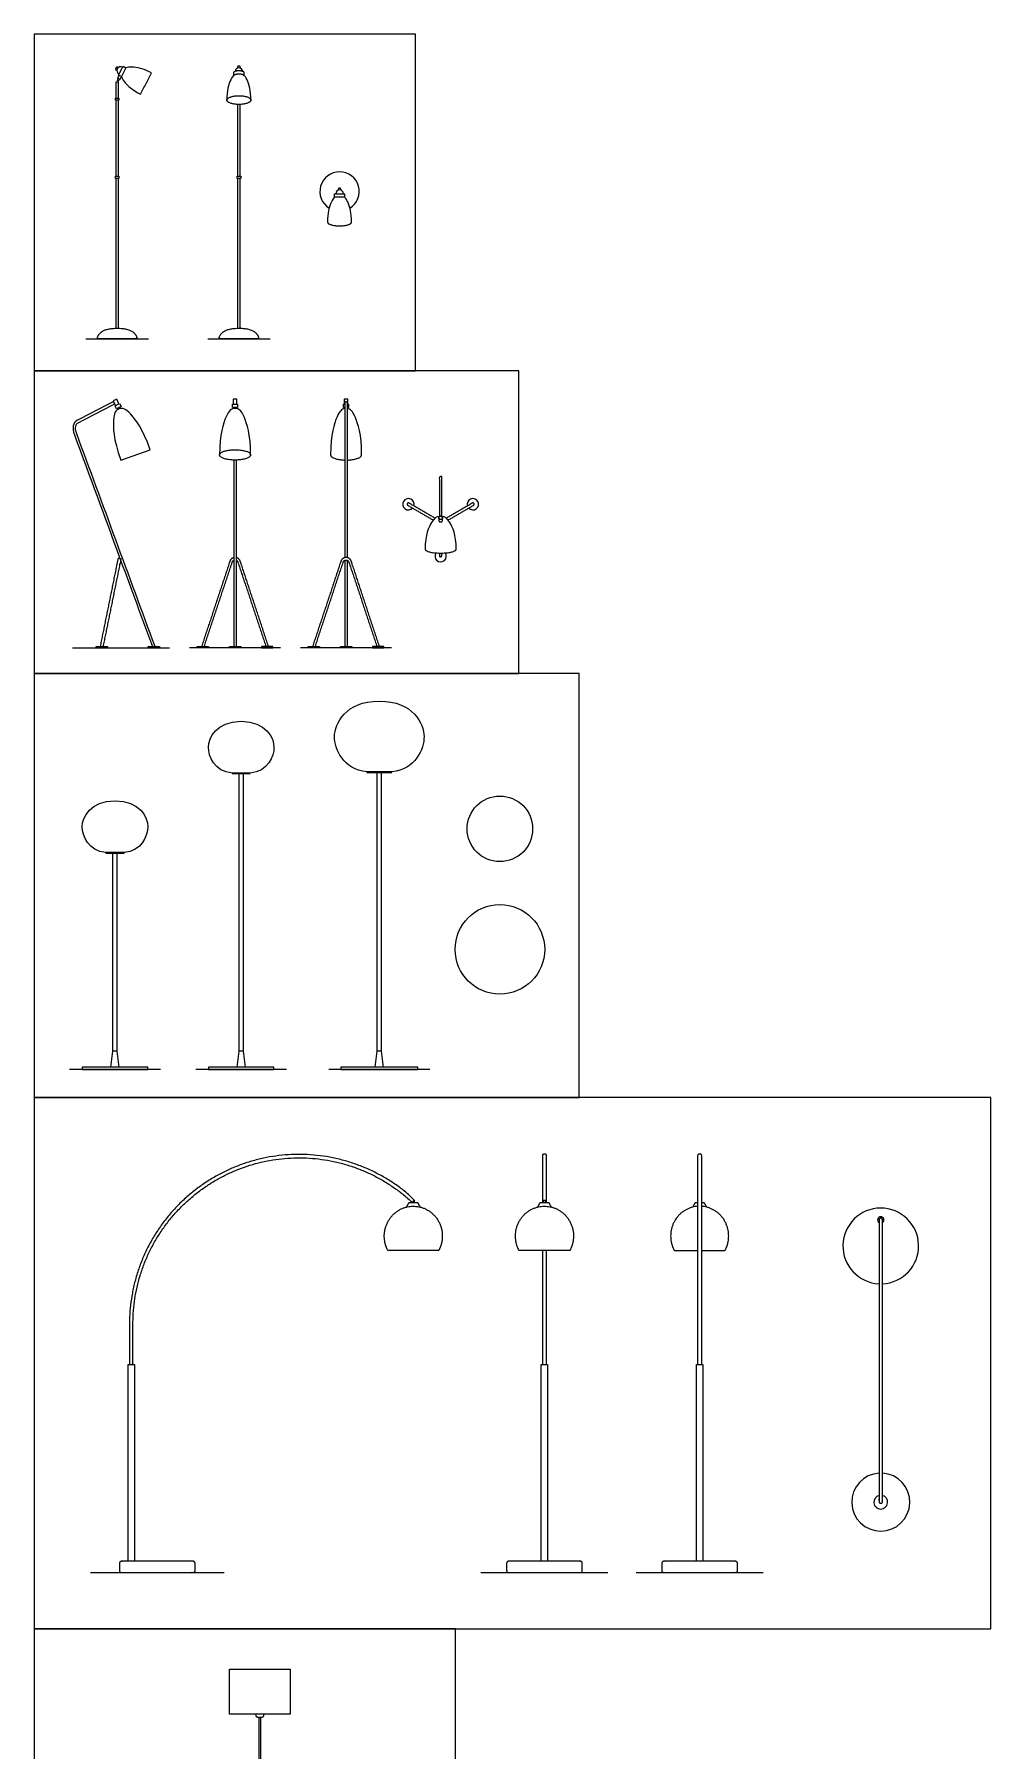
# Model space of a CAD drawing. Header units: millimetres. Extents: x 0 to 42.1, y -0.3 to 16.1.
# Drawn here: x 26.69 to 31.51, y 5.4 to 14.04 of the extents above; entities that cross this region are included whole.
import ezdxf

# ---------------------------------------------------------------- set-up
doc = ezdxf.new("R2010")
doc.units = ezdxf.units.MM
for name, color, linetype, true_color in [('2D$AG-DIAGRAM', 7, 'Continuous', 0xfecc66), ('2D$AG-FURNITURE', 7, 'Continuous', 0x66ccff), ('2D$X-VPRT', 6, 'Continuous', 0xff00ff), ('AG-DETAILS', 7, 'Continuous', 0x66ffff), ('AG-DIAGRAM', 7, 'Continuous', 0xfecc66), ('AG-FURNITURE', 7, 'Continuous', 0x66ccff), ('X-VPRT', 6, 'Continuous', 0xff00ff)]:
    doc.layers.add(name, color=color, linetype=linetype, true_color=true_color)

msp = doc.modelspace()

# ---------------------------------------------------------------- linework, layer by layer
at = {"layer": '2D$AG-DIAGRAM'}
for points in [[(26.976, 6.3003), (27.6492, 6.3003)], [(28.9422, 6.3003), (29.5814, 6.3003)], [(29.7234, 6.3003), (30.3627, 6.3003)]]:
    msp.add_lwpolyline(points, dxfattribs=at)
at = {"layer": '2D$AG-FURNITURE'}
msp.add_lwpolyline([(28.6059, 8.1744), (28.6059, 8.162), (28.5972, 8.162), (28.5972, 8.1651)], dxfattribs=at)
for points in [[(29.2661, 8.162), (29.2575, 8.162), (29.2575, 8.1744), (29.2661, 8.1744)], [(27.1655, 6.3575), (27.1655, 7.3481), (27.1973, 7.3481), (27.1973, 6.3575)], [(29.2459, 6.3575), (29.2459, 7.3481), (29.2777, 7.3481), (29.2777, 6.3575)], [(30.0272, 6.3575), (30.0272, 7.3481), (30.059, 7.3481), (30.059, 6.3575)]]:
    msp.add_lwpolyline(points, close=True, dxfattribs=at)
for centre, radius, start, end in [((30.9547, 7.9442), 0.1905, 272.57975, 267.42025), ((30.9547, 8.0753), 0.0159, 302.69173, 237.30827), ((30.9547, 6.6552), 0.1461, 93.36569, 86.63431), ((30.9547, 6.6552), 0.0348, 104.27181, 75.72819)]:
    msp.add_arc(centre, radius, start, end, dxfattribs=at)
for points, weights, knots in [([(28.596, 8.1637), (28.1947, 8.5368), (27.6923, 8.318), (27.19, 8.0991), (27.19, 7.5512), (27.19, 7.4496), (27.19, 7.3481), (27.1814, 7.3481), (27.1728, 7.3481), (27.1728, 7.4496), (27.1728, 7.5512), (27.1728, 8.1103), (27.6855, 8.3337), (28.1981, 8.5571), (28.6076, 8.1763), (28.6018, 8.17), (28.596, 8.1637)], [1, 0.836487507113, 1, 0.836487507113, 1, 1, 1, 1, 1, 1, 1, 0.836487507113, 1, 0.836487507113, 1, 1, 1], [0, 0, 0, 3.239784, 3.239784, 6.479568, 6.479568, 7.097657, 7.097657, 7.15392, 7.15392, 7.772009, 7.772009, 11.011793, 11.011793, 14.251577, 14.251577, 14.307839, 14.307839, 14.307839]), ([(29.2532, 8.162), (29.2532, 8.2828), (29.2532, 8.4), (29.2532, 8.4085), (29.2618, 8.4085), (29.2704, 8.4085), (29.2704, 8.4), (29.2704, 8.2828), (29.2704, 8.162)], [1, 1, 1, 0.707106781187, 1, 0.707106781187, 1, 1, 1], [0.8063116, 0.8063116, 0.8063116, 0.8859392, 0.8859392, 0.9301275, 0.9301275, 0.9743159, 0.9743159, 1.0539435, 1.0539435, 1.0539435]), ([(30.0345, 7.3481), (30.0345, 7.9066), (30.0345, 8.4), (30.0345, 8.4085), (30.0431, 8.4085), (30.0517, 8.4085), (30.0517, 8.4), (30.0517, 7.9066), (30.0517, 7.3481)], [1, 1, 1, 0.707106781187, 1, 0.707106781187, 1, 1, 1], [0.5505507, 0.5505507, 0.5505507, 0.8859392, 0.8859392, 0.9301275, 0.9301275, 0.9743159, 0.9743159, 1.3097044, 1.3097044, 1.3097044]), ([(28.7291, 7.9207), (28.7476, 7.9548), (28.7476, 7.9939), (28.7476, 8.1441), (28.6016, 8.1441), (28.4555, 8.1441), (28.4555, 7.9939), (28.4555, 7.9548), (28.4741, 7.9207), (28.6016, 7.9207), (28.7291, 7.9207)], [0.870024808216, 0.90266737295, 1, 0.707106781187, 1, 0.707106781187, 1, 0.90266737295, 0.870024808216, 0.870024808216, 0.870024808216], [2.760569, 2.760569, 2.760569, 3.010693, 3.010693, 3.763366, 3.763366, 4.516039, 4.516039, 4.766164, 4.766164, 5.602855, 5.602855, 5.602855]), ([(28.6363, 8.1398), (28.6319, 8.1483), (28.6275, 8.1569), (28.6249, 8.162), (28.6191, 8.162), (28.6103, 8.162), (28.6016, 8.162), (28.5928, 8.162), (28.584, 8.162), (28.5783, 8.162), (28.5756, 8.1569), (28.5712, 8.1483), (28.5668, 8.1398)], [1, 1, 1, 0.854094008425, 1, 1, 1, 1, 1, 0.854094008425, 1, 1, 1], [-0.1585401, -0.1585401, -0.1585401, -0.0952955, -0.0952955, -0.0613967, -0.0613967, -0.0038412, -0.0038412, 0.0537143, 0.0537143, 0.0876131, 0.0876131, 0.1508577, 0.1508577, 0.1508577]), ([(29.3893, 7.9207), (29.4079, 7.9548), (29.4079, 7.9939), (29.4079, 8.1441), (29.2618, 8.1441), (29.1158, 8.1441), (29.1158, 7.9939), (29.1158, 7.9548), (29.1343, 7.9207), (29.2618, 7.9207), (29.3893, 7.9207)], [0.870024808216, 0.90266737295, 1, 0.707106781187, 1, 0.707106781187, 1, 0.90266737295, 0.870024808216, 0.870024808216, 0.870024808216], [2.760569, 2.760569, 2.760569, 3.010693, 3.010693, 3.763366, 3.763366, 4.516039, 4.516039, 4.766164, 4.766164, 5.602855, 5.602855, 5.602855]), ([(29.2966, 8.1398), (29.2922, 8.1483), (29.2877, 8.1569), (29.2851, 8.162), (29.2793, 8.162), (29.2706, 8.162), (29.2618, 8.162), (29.253, 8.162), (29.2443, 8.162), (29.2385, 8.162), (29.2359, 8.1569), (29.2314, 8.1483), (29.227, 8.1398)], [1, 1, 1, 0.854094008425, 1, 1, 1, 1, 1, 0.854094008425, 1, 1, 1], [-0.1585401, -0.1585401, -0.1585401, -0.0952955, -0.0952955, -0.0613967, -0.0613967, -0.0038412, -0.0038412, 0.0537143, 0.0537143, 0.0876131, 0.0876131, 0.1508577, 0.1508577, 0.1508577]), ([(30.0345, 8.1438), (29.897, 8.1355), (29.897, 7.9939), (29.897, 7.9548), (29.9156, 7.9207), (29.975, 7.9207), (30.0345, 7.9207)], [0.976940838155, 0.719129905522, 1, 0.90266737295, 0.870024808216, 0.870024808216, 0.870024808216], [6.636549, 6.636549, 6.636549, 7.358326, 7.358326, 7.60845, 7.60845, 7.998664, 7.998664, 7.998664]), ([(30.0345, 8.162), (30.03, 8.162), (30.0255, 8.162), (30.0198, 8.162), (30.0171, 8.1569), (30.0127, 8.1483), (30.0083, 8.1398)], [1, 1, 1, 0.854094008425, 1, 1, 1], [0.02429, 0.02429, 0.02429, 0.0537143, 0.0537143, 0.0876131, 0.0876131, 0.1508577, 0.1508577, 0.1508577]), ([(30.0779, 8.1398), (30.0734, 8.1483), (30.069, 8.1569), (30.0664, 8.162), (30.0606, 8.162), (30.0561, 8.162), (30.0517, 8.162)], [1, 1, 1, 0.854094008425, 1, 1, 1], [-0.1585401, -0.1585401, -0.1585401, -0.0952955, -0.0952955, -0.0613967, -0.0613967, -0.0319724, -0.0319724, -0.0319724]), ([(30.0517, 7.9207), (30.1111, 7.9207), (30.1706, 7.9207), (30.1891, 7.9548), (30.1891, 7.9939), (30.1891, 8.1355), (30.0517, 8.1438)], [1, 1, 1, 1.03751911948, 1.14939251221, 0.826562528713, 1.12288848425], [5.21264, 5.21264, 5.21264, 5.602855, 5.602855, 5.852979, 5.852979, 6.574756, 6.574756, 6.574756]), ([(30.9633, 6.6577), (30.9633, 6.6491), (30.9547, 6.6491), (30.9461, 6.6491), (30.9461, 6.6577), (30.9461, 7.3622), (30.9461, 8.0753), (30.9461, 8.0839), (30.9547, 8.0839), (30.9633, 8.0839), (30.9633, 8.0753), (30.9633, 7.3622), (30.9633, 6.6577)], [1, 0.707106781187, 1, 0.707106781187, 1, 1, 1, 0.707106781187, 1, 0.707106781185, 1, 1, 1], [0, 0, 0, 0.044188, 0.044188, 0.088377, 0.088377, 6.104019, 6.104019, 6.148207, 6.148207, 6.192396, 6.192396, 12.208038, 12.208038, 12.208038]), ([(27.1326, 6.3003), (27.1221, 6.3003), (27.1221, 6.3108), (27.1221, 6.3289), (27.1221, 6.347), (27.1221, 6.3575), (27.1326, 6.3575), (27.3126, 6.3575), (27.4926, 6.3575), (27.5031, 6.3575), (27.5031, 6.347), (27.5031, 6.3289), (27.5031, 6.3108), (27.5031, 6.3003), (27.4926, 6.3003), (27.3126, 6.3003), (27.1326, 6.3003)], [1, 0.707106781187, 1, 1, 1, 0.707106781187, 1, 1, 1, 0.707106781187, 1, 1, 1, 0.707106781187, 1, 1, 1], [0, 0, 0, 0.054165, 0.054165, 0.1727, 0.1727, 0.226865, 0.226865, 1.4079, 1.4079, 1.462065, 1.462065, 1.5806, 1.5806, 1.634765, 1.634765, 2.815799, 2.815799, 2.815799]), ([(29.0818, 6.3003), (29.0713, 6.3003), (29.0713, 6.3108), (29.0713, 6.3289), (29.0713, 6.347), (29.0713, 6.3575), (29.0818, 6.3575), (29.2618, 6.3575), (29.4418, 6.3575), (29.4523, 6.3575), (29.4523, 6.347), (29.4523, 6.3289), (29.4523, 6.3108), (29.4523, 6.3003), (29.4418, 6.3003), (29.2618, 6.3003), (29.0818, 6.3003)], [1, 0.707106781187, 1, 1, 1, 0.707106781187, 1, 1, 1, 0.707106781187, 1, 1, 1, 0.707106781187, 1, 1, 1], [0, 0, 0, 0.054165, 0.054165, 0.1727, 0.1727, 0.226865, 0.226865, 1.4079, 1.4079, 1.462065, 1.462065, 1.5806, 1.5806, 1.634765, 1.634765, 2.815799, 2.815799, 2.815799]), ([(29.8631, 6.3003), (29.8526, 6.3003), (29.8526, 6.3108), (29.8526, 6.3289), (29.8526, 6.347), (29.8526, 6.3575), (29.8631, 6.3575), (30.0431, 6.3575), (30.2231, 6.3575), (30.2336, 6.3575), (30.2336, 6.347), (30.2336, 6.3289), (30.2336, 6.3108), (30.2336, 6.3003), (30.2231, 6.3003), (30.0431, 6.3003), (29.8631, 6.3003)], [1, 0.707106781187, 1, 1, 1, 0.707106781187, 1, 1, 1, 0.707106781187, 1, 1, 1, 0.707106781187, 1, 1, 1], [0, 0, 0, 0.054165, 0.054165, 0.1727, 0.1727, 0.226865, 0.226865, 1.4079, 1.4079, 1.462065, 1.462065, 1.5806, 1.5806, 1.634765, 1.634765, 2.815799, 2.815799, 2.815799])]:
    msp.add_rational_spline(points, weights, degree=2, knots=knots, dxfattribs=at)
for points in [[(29.2532, 7.3481), (29.2532, 7.6435), (29.2532, 7.9207)], [(29.2704, 7.9207), (29.2704, 7.6435), (29.2704, 7.3481)]]:
    msp.add_open_spline(points, degree=2, dxfattribs=at)
at = {"layer": '2D$X-VPRT'}
msp.add_lwpolyline([(26.6936, 6.0179), (31.5081, 6.0179), (31.5081, 8.6909), (26.6936, 8.6909)], close=True, dxfattribs=at)
at = {"layer": 'AG-DETAILS'}
for p, q in [((27.1109, 8.9247), (27.0891, 8.9247)), ((27.7459, 8.9247), (27.7241, 8.9247)), ((28.4413, 8.9247), (28.4194, 8.9247))]:
    msp.add_line(p, q, dxfattribs=at)
at = {"layer": 'AG-DIAGRAM'}
msp.add_line((26.8851, 10.9541), (27.374, 10.9541), dxfattribs=at)
for points in [[(26.9537, 12.509), (27.2677, 12.509)], [(27.5665, 12.509), (27.8806, 12.509)], [(27.9328, 10.9541), (27.4756, 10.9541)], [(28.4916, 10.9541), (28.0344, 10.9541)], [(27.3286, 8.8316), (26.8714, 8.8316)], [(27.9636, 8.8316), (27.5064, 8.8316)], [(28.6843, 8.8316), (28.1763, 8.8316)]]:
    msp.add_lwpolyline(points, dxfattribs=at)
at = {"layer": 'AG-FURNITURE'}
for p, q in [((27.1148, 13.8151), (27.1099, 13.8052)), ((27.1154, 13.8025), (27.1203, 13.8124)), ((27.1053, 13.3268), (27.1053, 13.7089)), ((27.1161, 13.7089), (27.1161, 13.3268)), ((27.7181, 13.3268), (27.7181, 13.6883)), ((27.7289, 13.6883), (27.7289, 13.3268)), ((27.1053, 12.5621), (27.1053, 13.3163)), ((27.1161, 13.3163), (27.1161, 12.5621)), ((27.7181, 12.5621), (27.7181, 13.3163)), ((27.7289, 13.3163), (27.7289, 12.5621)), ((27.8248, 5.1556), (27.8248, 5.5738)), ((27.8326, 5.5738), (27.8326, 5.1556))]:
    msp.add_line(p, q, dxfattribs=at)
for points in [[(27.132, 13.8284), (27.1172, 13.836), (27.1401, 13.8808), (27.1549, 13.8732)], [(27.1199, 13.7089), (27.1015, 13.7089), (27.1015, 13.7195), (27.1199, 13.7195)], [(27.1199, 13.3163), (27.1015, 13.3163), (27.1015, 13.3268), (27.1199, 13.3268)], [(27.7327, 13.3163), (27.7143, 13.3163), (27.7143, 13.3268), (27.7327, 13.3268)], [(28.2052, 13.2223), (28.2052, 13.2389), (28.2555, 13.2389), (28.2555, 13.2223)], [(27.0913, 12.1963), (27.1028, 12.1738), (27.1198, 12.1825), (27.1082, 12.205)], [(27.1001, 12.1724), (27.1225, 12.1839), (27.1304, 12.1686), (27.1079, 12.1571)], [(27.6916, 12.1797), (27.7168, 12.1797), (27.7168, 12.1625), (27.6916, 12.1625)], [(27.6947, 12.205), (27.6947, 12.1797), (27.7137, 12.1797), (27.7137, 12.205)], [(27.0616, 10.9541), (27.0045, 10.9541), (27.0045, 10.9604), (27.0616, 10.9604)], [(27.3232, 10.9541), (27.2661, 10.9541), (27.2661, 10.9604), (27.3232, 10.9604)], [(27.5709, 10.9541), (27.5137, 10.9541), (27.5137, 10.9604), (27.5709, 10.9604)], [(27.7328, 10.9541), (27.6756, 10.9541), (27.6756, 10.9604), (27.7328, 10.9604)], [(27.8376, 10.9541), (27.8947, 10.9541), (27.8947, 10.9604), (27.8376, 10.9604)], [(28.1297, 10.9541), (28.0725, 10.9541), (28.0725, 10.9604), (28.1297, 10.9604)], [(28.2916, 10.9541), (28.2344, 10.9541), (28.2344, 10.9604), (28.2916, 10.9604)], [(28.3964, 10.9541), (28.4535, 10.9541), (28.4535, 10.9604), (28.3964, 10.9604)], [(27.6894, 10.3236), (27.6894, 10.3208), (27.7806, 10.3208), (27.7806, 10.3236)], [(28.368, 10.3301), (28.368, 10.3272), (28.4926, 10.3272), (28.4926, 10.3301)], [(27.0544, 9.9236), (27.0544, 9.9207), (27.1456, 9.9207), (27.1456, 9.9236)], [(26.9349, 8.8316), (27.2651, 8.8316), (27.2651, 8.8443), (26.9349, 8.8443)], [(27.5699, 8.8316), (27.9001, 8.8316), (27.9001, 8.8443), (27.5699, 8.8443)], [(28.2367, 8.8316), (28.624, 8.8316), (28.624, 8.8443), (28.2367, 8.8443)], [(27.6763, 5.8147), (27.9811, 5.8147), (27.9811, 5.5879), (27.6763, 5.5879)]]:
    msp.add_lwpolyline(points, close=True, dxfattribs=at)
for points in [[(28.2567, 12.1625), (28.2504, 12.1625), (28.2504, 12.1797), (28.2567, 12.1797)], [(28.2694, 12.1797), (28.2725, 12.1797), (28.2725, 12.205), (28.2535, 12.205), (28.2535, 12.1797), (28.2567, 12.1797)], [(28.2694, 12.1797), (28.2756, 12.1797), (28.2756, 12.1625), (28.2694, 12.1625)], [(27.1174, 12.1543), (27.1143, 12.1604), (27.124, 12.1653), (27.1279, 12.1577)], [(27.6988, 12.1582), (27.6988, 12.1625), (27.7096, 12.1625), (27.7096, 12.1582)], [(27.1286, 11.8986), (27.2771, 11.9509)], [(27.6979, 11.8987), (27.6979, 10.9604), (27.7106, 10.9604), (27.7106, 11.8987)], [(28.7297, 11.6082), (28.7297, 11.5958)], [(28.7487, 11.5958), (28.7487, 11.6082)], [(28.2567, 11.3943), (28.2567, 10.9604), (28.2694, 10.9604), (28.2694, 11.3943)], [(27.714, 8.8443), (27.7241, 8.9247), (27.7241, 10.3208)], [(27.756, 8.8443), (27.7459, 8.9247), (27.7459, 10.3208)], [(28.4094, 8.8443), (28.4194, 8.9247), (28.4194, 10.3272)], [(28.4513, 8.8443), (28.4413, 8.9247), (28.4413, 10.3272)], [(27.079, 8.8443), (27.0891, 8.9247), (27.0891, 9.9207)], [(27.121, 8.8443), (27.1109, 8.9247), (27.1109, 9.9207)]]:
    msp.add_lwpolyline(points, dxfattribs=at)
for centre, radius in [((29.0374, 10.0431), 0.1649), ((29.0374, 9.4366), 0.2254)]:
    msp.add_circle(centre, radius, dxfattribs=at)
for centre, radius, start, end in [((27.1286, 13.8584), 0.0193, 62.90668, 242.90668), ((27.7028, 13.8505), 0.00437, 111.46091, 180), ((27.7235, 13.8534), 0.0193, 6.98378, 173.01622), ((27.7443, 13.8505), 0.00437, 360, 68.54202), ((28.2303, 13.2503), 0.0991, 301.93573, 238.06427), ((28.2303, 13.2389), 0.0193, 0, 180), ((28.263, 12.1864), 0.00635, 90, 180), ((28.263, 12.1864), 0.00635, 360, 90), ((28.577, 11.6766), 0.0286, 342.61486, 316.93568), ((28.9014, 11.6766), 0.0286, 223.06432, 197.38514), ((28.7392, 11.415), 0.0286, 144.39472, 35.60527)]:
    msp.add_arc(centre, radius, start, end, dxfattribs=at)
for points, weights, knots in [([(27.116, 13.873), (27.114, 13.874), (27.112, 13.8751), (27.1077, 13.8772), (27.1055, 13.873), (27.105, 13.8719), (27.1044, 13.8708), (27.1039, 13.8697), (27.1033, 13.8686), (27.1011, 13.8643), (27.1054, 13.8621), (27.1074, 13.8611), (27.1094, 13.86)], [1, 1, 1, 0.707106781187, 1, 1, 1, 1, 1, 0.707106781187, 1, 1, 1], [-0.05450909, -0.05450909, -0.05450909, -0.03961998, -0.03961998, -0.01487364, -0.01487364, -0.00676168, -0.00676168, 0.00135028, 0.00135028, 0.02609662, 0.02609662, 0.04098573, 0.04098573, 0.04098573]), ([(27.132, 13.8284), (27.127, 13.8186), (27.1255, 13.8158), (27.1227, 13.8102), (27.1144, 13.8215), (27.1158, 13.8243), (27.1209, 13.8341)], [1, 1, 1, 0.707106781186, 1, 1, 1], [0.038028, 0.038028, 0.038028, 0.0584671, 0.0584671, 0.1228949, 0.1228949, 0.143334, 0.143334, 0.143334]), ([(27.7308, 13.8712), (27.7308, 13.8735), (27.7308, 13.8758), (27.7308, 13.8806), (27.726, 13.8806), (27.7248, 13.8806), (27.7235, 13.8806), (27.7223, 13.8806), (27.7211, 13.8806), (27.7163, 13.8806), (27.7163, 13.8758), (27.7163, 13.8735), (27.7163, 13.8712)], [1, 1, 1, 0.707106781187, 1, 1, 1, 1, 1, 0.707106781187, 1, 1, 1], [-0.05450909, -0.05450909, -0.05450909, -0.03961998, -0.03961998, -0.01487364, -0.01487364, -0.00676168, -0.00676168, 0.00135028, 0.00135028, 0.02609662, 0.02609662, 0.04098573, 0.04098573, 0.04098573]), ([(27.1053, 13.7195), (27.1053, 13.765), (27.1053, 13.7998), (27.1053, 13.8052), (27.1161, 13.7998), (27.1161, 13.765), (27.1161, 13.7195)], [1, 1, 1, 0.707106781187, 1, 1, 1], [3.9714486, 3.9714486, 3.9714486, 4.2001721, 4.2001721, 4.2558252, 4.2558252, 4.4845488, 4.4845488, 4.4845488]), ([(27.7839, 13.7102), (27.7839, 13.7322), (27.7235, 13.7322), (27.6632, 13.7322), (27.6632, 13.7102), (27.6632, 13.6882), (27.7235, 13.6882), (27.7839, 13.6882), (27.7839, 13.7102)], [1, 0.707106781187, 1, 0.707106781187, 1, 0.707106781187, 1, 0.707106781187, 1], [0, 0, 0, 0.310887, 0.310887, 0.621774, 0.621774, 0.93266, 0.93266, 1.243547, 1.243547, 1.243547]), ([(28.2376, 13.2568), (28.2376, 13.259), (28.2376, 13.2613), (28.2376, 13.2661), (28.2328, 13.2661), (28.2315, 13.2661), (28.2303, 13.2661), (28.2291, 13.2661), (28.2278, 13.2661), (28.223, 13.2661), (28.223, 13.2613), (28.223, 13.259), (28.223, 13.2568)], [1, 1, 1, 0.707106781187, 1, 1, 1, 1, 1, 0.707106781187, 1, 1, 1], [-0.05450909, -0.05450909, -0.05450909, -0.03961998, -0.03961998, -0.01487364, -0.01487364, -0.00676168, -0.00676168, 0.00135028, 0.00135028, 0.02609662, 0.02609662, 0.04098573, 0.04098573, 0.04098573]), ([(28.17, 13.0958), (28.17, 13.0773), (28.2303, 13.0773), (28.2906, 13.0773), (28.2906, 13.0958)], [0.999999859046, 0.707106781187, 1, 0.707106781187, 1], [0.5121302, 0.5121302, 0.5121302, 0.823017, 0.823017, 1.1339039, 1.1339039, 1.1339039]), ([(27.7042, 11.9509), (27.6262, 11.9509), (27.6262, 11.9248), (27.6262, 11.8986), (27.7042, 11.8986), (27.7822, 11.8986), (27.7822, 11.9248), (27.7822, 11.9509), (27.7042, 11.9509)], [1, 0.707106781187, 1, 0.707106781187, 1, 0.707106781187, 1, 0.707106781187, 1], [0, 0, 0, 0.1348029, 0.1348029, 0.2696059, 0.2696059, 0.4044088, 0.4044088, 0.5392117, 0.5392117, 0.5392117]), ([(28.185, 11.9248), (28.185, 11.9248), (28.185, 11.9248), (28.185, 11.9007), (28.2567, 11.8987)], [0.999819671543, 0.999909807998, 1, 0.723715889191, 0.968665490755], [15.5088421, 15.5088421, 15.5088421, 15.5088836, 15.5088836, 15.6360423, 15.6360423, 15.6360423]), ([(28.2694, 11.8987), (28.341, 11.9007), (28.341, 11.9248), (28.341, 11.9248), (28.341, 11.9248)], [0.968665490742, 0.723715889198, 1, 0.999909543941, 0.999819143754], [15.6513308, 15.6513308, 15.6513308, 15.7784895, 15.7784895, 15.7785311, 15.7785311, 15.7785311]), ([(28.7456, 11.6149), (28.7456, 11.7148), (28.7456, 11.8132), (28.7456, 11.8196), (28.7329, 11.8132), (28.7329, 11.7148), (28.7329, 11.6149)], [1, 1, 1, 0.707106781187, 1, 1, 1], [0.2783739, 0.2783739, 0.2783739, 0.5582693, 0.5582693, 0.6237191, 0.6237191, 0.9036146, 0.9036146, 0.9036146]), ([(28.5748, 11.6826), (28.5688, 11.6804), (28.571, 11.6744), (28.5718, 11.6723), (28.5738, 11.6711)], [1, 0.707106781187, 1, 0.870349369577, 0.855479723413], [0, 0, 0, 0.03272492, 0.03272492, 0.04721077, 0.04721077, 0.04721077]), ([(28.9046, 11.6711), (28.9092, 11.6738), (28.9074, 11.6788), (28.9052, 11.6848), (28.8992, 11.6826)], [0.938357701967, 0.742111460137, 1, 0.707106781187, 1], [0.06936092, 0.06936092, 0.06936092, 0.09817477, 0.09817477, 0.13089969, 0.13089969, 0.13089969]), ([(28.7487, 11.6082), (28.7487, 11.6167), (28.7392, 11.6167), (28.7297, 11.6167), (28.7297, 11.6082), (28.7297, 11.5997), (28.7392, 11.5997), (28.7487, 11.5997), (28.7487, 11.6082)], [1, 0.707106781187, 1, 0.707106781187, 1, 0.707106781187, 1, 0.707106781187, 1], [0, 0, 0, 0.0490874, 0.0490874, 0.0981748, 0.0981748, 0.1472622, 0.1472622, 0.1963495, 0.1963495, 0.1963495]), ([(28.7487, 11.6082), (28.7487, 11.6167), (28.7392, 11.6167), (28.7297, 11.6167), (28.7297, 11.6082)], [1, 0.707106781187, 1, 0.707106781187, 1], [0, 0, 0, 0.04908739, 0.04908739, 0.09817477, 0.09817477, 0.09817477]), ([(28.7297, 11.5958), (28.7297, 11.5874), (28.7392, 11.5874), (28.7487, 11.5874), (28.7487, 11.5958)], [1, 0.707106781187, 1, 0.707106781187, 1], [0.09817477, 0.09817477, 0.09817477, 0.14726216, 0.14726216, 0.19634954, 0.19634954, 0.19634954]), ([(27.0266, 10.9604), (27.071, 11.1788), (27.1165, 11.4027), (27.1178, 11.4089), (27.129, 11.4002), (27.0837, 11.1775), (27.0395, 10.9604)], [1, 1, 1, 0.707106781187, 1, 1, 1], [1.623152, 1.623152, 1.623152, 3.085079, 3.085079, 3.150529, 3.150529, 4.603978, 4.603978, 4.603978]), ([(27.6979, 11.4077), (27.6829, 11.4041), (27.678, 11.3895), (27.6075, 11.1769), (27.5356, 10.9604)], [0.941285650808, 0.847226261769, 1, 1, 1], [7.91642, 7.91642, 7.91642, 7.98388, 7.98388, 9.457128, 9.457128, 9.457128]), ([(27.8728, 10.9604), (27.8002, 11.179), (27.7304, 11.3895), (27.7255, 11.4041), (27.7106, 11.4077)], [1, 1, 1, 0.847226294846, 0.941285610079], [6.358147, 6.358147, 6.358147, 7.816866, 7.816866, 7.884326, 7.884326, 7.884326]), ([(28.4316, 10.9604), (28.359, 11.179), (28.2892, 11.3895), (28.2829, 11.4084), (28.263, 11.4084), (28.2431, 11.4084), (28.2368, 11.3895), (28.1663, 11.1769), (28.0944, 10.9604)], [1, 1, 1, 0.81088587783, 1, 0.81088587783, 1, 1, 1], [6.358147, 6.358147, 6.358147, 7.816866, 7.816866, 7.900373, 7.900373, 7.98388, 7.98388, 9.457128, 9.457128, 9.457128]), ([(28.6612, 11.4494), (28.6612, 11.4308), (28.7392, 11.4308), (28.8172, 11.4308), (28.8172, 11.4494)], [0.9998196715, 0.707106781187, 1, 0.707106781187, 0.999819143711], [0.1347614, 0.1347614, 0.1347614, 0.2696059, 0.2696059, 0.4044504, 0.4044504, 0.4044504]), ([(28.7329, 11.4309), (28.7329, 11.423), (28.7329, 11.415), (28.7329, 11.4087), (28.7456, 11.415), (28.7456, 11.423), (28.7456, 11.4309)], [1, 1, 1, 0.707106781187, 1, 1, 1], [1.160047, 1.160047, 1.160047, 1.1819884, 1.1819884, 1.2474383, 1.2474383, 1.2693797, 1.2693797, 1.2693797]), ([(27.549, 10.9604), (27.6195, 11.173), (27.6901, 11.3855), (27.6921, 11.3915), (27.6979, 11.3943)], [1, 1, 1, 0.878419783462, 0.913165788997], [9.512381, 9.512381, 9.512381, 10.985349, 10.985349, 11.039035, 11.039035, 11.039035]), ([(27.7106, 11.3943), (27.7163, 11.3915), (27.7183, 11.3855), (27.7889, 11.173), (27.8594, 10.9604)], [0.91316576385, 0.878419827458, 1, 1, 1], [11.098677, 11.098677, 11.098677, 11.152363, 11.152363, 12.625331, 12.625331, 12.625331]), ([(28.1078, 10.9604), (28.1783, 11.173), (28.2489, 11.3855), (28.2523, 11.3957), (28.263, 11.3957), (28.2737, 11.3957), (28.2771, 11.3855), (28.3477, 11.173), (28.4182, 10.9604)], [1, 1, 1, 0.810885866012, 1, 0.810885866012, 1, 1, 1], [3.175416, 3.175416, 3.175416, 4.648384, 4.648384, 4.731891, 4.731891, 4.815397, 4.815397, 6.288365, 6.288365, 6.288365]), ([(27.8085, 5.5879), (27.8085, 5.5854), (27.8085, 5.5828), (27.8085, 5.5738), (27.8175, 5.5738), (27.8287, 5.5738), (27.8399, 5.5738), (27.849, 5.5738), (27.849, 5.5828), (27.849, 5.5854), (27.849, 5.5879)], [1, 1, 1, 0.707106781187, 1, 1, 1, 0.707106781187, 1, 1, 1], [0.057065, 0.057065, 0.057065, 0.0649741, 0.0649741, 0.1114026, 0.1114026, 0.1482827, 0.1482827, 0.1947112, 0.1947112, 0.2026203, 0.2026203, 0.2026203])]:
    msp.add_rational_spline(points, weights, degree=2, knots=knots, dxfattribs=at)
for points, degree, knots in [([(27.132, 13.8285), (27.1336, 13.8222), (27.1501, 13.7929), (27.1879, 13.7603), (27.2286, 13.7395), (27.2377, 13.7574), (27.2469, 13.7753), (27.2561, 13.7932), (27.2652, 13.8111), (27.2744, 13.829), (27.2835, 13.8469), (27.2428, 13.8677), (27.1943, 13.8792), (27.1609, 13.8756), (27.1548, 13.8731)], 3, [0.133622, 0.133622, 0.133622, 0.133622, 0.256065, 0.51213, 0.51213, 0.51213, 0.710047, 0.710047, 0.710047, 0.907964, 0.907964, 0.907964, 1.164029, 1.286472, 1.286472, 1.286472, 1.286472]), ([(27.6985, 13.8367), (27.6936, 13.8325), (27.6751, 13.8044), (27.6632, 13.7559), (27.6632, 13.7102)], 3, [0.1336221, 0.1336221, 0.1336221, 0.1336221, 0.2560651, 0.5121302, 0.5121302, 0.5121302, 0.5121302]), ([(27.7839, 13.7102), (27.7839, 13.7559), (27.772, 13.8044), (27.7535, 13.8325), (27.7486, 13.8367)], 3, [0.9079635, 0.9079635, 0.9079635, 0.9079635, 1.1640286, 1.2864716, 1.2864716, 1.2864716, 1.2864716]), ([(28.2053, 13.2223), (28.2003, 13.218), (28.1818, 13.1899), (28.17, 13.1415), (28.17, 13.0958)], 3, [0.1336221, 0.1336221, 0.1336221, 0.1336221, 0.2560651, 0.5121302, 0.5121302, 0.5121302, 0.5121302]), ([(28.2906, 13.0958), (28.2906, 13.1415), (28.2788, 13.1899), (28.2603, 13.218), (28.2554, 13.2223)], 3, [1.1339039, 1.1339039, 1.1339039, 1.1339039, 1.389969, 1.512412, 1.512412, 1.512412, 1.512412]), ([(27.2028, 12.509), (27.2098, 12.509), (27.2098, 12.516), (27.1946, 12.5621), (27.1107, 12.5621), (27.0268, 12.5621), (27.0116, 12.516), (27.0116, 12.509), (27.0186, 12.509), (27.0646, 12.509), (27.1107, 12.509), (27.1568, 12.509), (27.2028, 12.509)], 2, [-0.075904, -0.075904, -0.075904, 0, 0, 0.460844, 0.460844, 0.921689, 0.921689, 0.997593, 0.997593, 1.299776, 1.299776, 1.60196, 1.60196, 1.60196]), ([(27.8156, 12.509), (27.8226, 12.509), (27.8226, 12.516), (27.8074, 12.5621), (27.7235, 12.5621), (27.6397, 12.5621), (27.6245, 12.516), (27.6245, 12.509), (27.6314, 12.509), (27.6775, 12.509), (27.7235, 12.509), (27.7696, 12.509), (27.8156, 12.509)], 2, [-0.075904, -0.075904, -0.075904, 0, 0, 0.460844, 0.460844, 0.921689, 0.921689, 0.997593, 0.997593, 1.299776, 1.299776, 1.60196, 1.60196, 1.60196]), ([(27.3014, 10.9604), (27.1688, 11.3206), (27.0381, 11.6755), (26.9074, 12.0304), (26.9016, 12.0461), (26.9, 12.0587), (26.9018, 12.068), (26.9036, 12.0772), (26.9082, 12.0835), (26.9169, 12.0883), (26.9776, 12.1193), (27.0382, 12.1504), (27.0989, 12.1815), (27.097, 12.1852), (27.095, 12.189), (27.0931, 12.1928), (27.0324, 12.1617), (26.9717, 12.1306), (26.911, 12.0995), (26.8994, 12.0932), (26.8917, 12.083), (26.8893, 12.0703), (26.8869, 12.0577), (26.8892, 12.043), (26.8955, 12.026), (26.9714, 11.8199), (27.0473, 11.6138), (27.1231, 11.4078)], 3, [0.010794, 0.010794, 0.010794, 0.010794, 3.722222, 3.722222, 3.722222, 3.860746, 3.860746, 3.860746, 3.999271, 3.999271, 3.999271, 4.646332, 4.646332, 4.646332, 4.687999, 4.687999, 4.687999, 5.33506, 5.33506, 5.33506, 5.473585, 5.473585, 5.473585, 5.612109, 5.612109, 5.612109, 7.767344, 7.767344, 7.767344, 7.767344]), ([(27.7822, 11.9248), (27.7829, 12.0282), (27.7453, 12.1386), (27.7247, 12.1585), (27.7042, 12.1585), (27.6837, 12.1585), (27.6631, 12.1386), (27.6255, 12.0282), (27.6262, 11.9248)], 3, [9.459347, 9.459347, 9.459347, 9.459347, 10.971721, 12.484094, 12.484094, 12.484094, 13.996468, 15.508842, 15.508842, 15.508842, 15.508842]), ([(28.2567, 12.1581), (28.2402, 12.1561), (28.2198, 12.1326), (28.1843, 12.0282), (28.185, 11.9248)], 3, [18.967569, 18.967569, 18.967569, 18.967569, 20.315653, 21.828026, 21.828026, 21.828026, 21.828026]), ([(28.341, 11.9248), (28.3417, 12.0282), (28.3062, 12.1326), (28.2858, 12.1561), (28.2694, 12.1581)], 3, [15.778531, 15.778531, 15.778531, 15.778531, 17.290905, 18.638989, 18.638989, 18.638989, 18.638989]), ([(28.7336, 11.615), (28.7166, 11.6137), (28.6963, 11.5973), (28.6605, 11.5228), (28.6612, 11.4494)], 3, [12.62947, 12.62947, 12.62947, 12.62947, 13.996468, 15.508842, 15.508842, 15.508842, 15.508842]), ([(28.8172, 11.4494), (28.8179, 11.5228), (28.7821, 11.5973), (28.7618, 11.6137), (28.7449, 11.615)], 3, [9.459347, 9.459347, 9.459347, 9.459347, 10.971721, 12.338718, 12.338718, 12.338718, 12.338718]), ([(28.368, 10.3301), (28.247, 10.3399), (28.2049, 10.4465), (28.2049, 10.5076), (28.2049, 10.5717), (28.2597, 10.6858), (28.4303, 10.6858), (28.6009, 10.6858), (28.6557, 10.5717), (28.6557, 10.5076), (28.6557, 10.4465), (28.6136, 10.3399), (28.4926, 10.3301)], 3, [-1.74847, -1.74847, -1.74847, -1.74847, -0.895198, -0.895198, -0.895198, 0, 0, 0, 0.895198, 0.895198, 0.895198, 1.74847, 1.74847, 1.74847, 1.74847]), ([(27.6894, 10.3236), (27.6007, 10.3309), (27.5699, 10.4089), (27.5699, 10.4537), (27.5699, 10.5006), (27.6101, 10.5842), (27.735, 10.5842), (27.86, 10.5842), (27.9001, 10.5006), (27.9001, 10.4537), (27.9001, 10.4089), (27.8693, 10.3309), (27.7806, 10.3236)], 3, [-1.74847, -1.74847, -1.74847, -1.74847, -0.895198, -0.895198, -0.895198, 0, 0, 0, 0.895198, 0.895198, 0.895198, 1.74847, 1.74847, 1.74847, 1.74847])]:
    msp.add_open_spline(points, degree=degree, knots=knots, dxfattribs=at)
for points, degree in [([(27.6984, 13.8367), (27.6984, 13.8436), (27.6984, 13.8505)], 2), ([(27.6984, 13.8367), (27.7235, 13.8478), (27.7487, 13.8367)], 2), ([(27.7012, 13.8545), (27.7235, 13.8633), (27.7459, 13.8545)], 2), ([(27.7487, 13.8505), (27.7487, 13.8436), (27.7487, 13.8367)], 2), ([(28.2567, 12.1864), (28.2567, 11.797), (28.2567, 11.4077)], 2), ([(28.2694, 11.4077), (28.2694, 11.797), (28.2694, 12.1864)], 2), ([(27.1214, 12.1559), (27.1021, 12.1491), (27.0893, 12.1234), (27.0905, 12.0068), (27.1286, 11.8986)], 3), ([(27.2771, 11.9509), (27.239, 12.0591), (27.1668, 12.1508), (27.1408, 12.1627), (27.1214, 12.1559)], 3), ([(28.5738, 11.6711), (28.6378, 11.6338), (28.7018, 11.5966)], 2), ([(28.7107, 11.6061), (28.6454, 11.6441), (28.5802, 11.6821)], 2), ([(28.8982, 11.6821), (28.833, 11.6441), (28.7677, 11.6061)], 2), ([(28.7766, 11.5966), (28.8406, 11.6338), (28.9046, 11.6711)], 2), ([(27.1279, 11.3948), (27.1831, 11.2449), (27.2355, 11.1026), (27.2879, 10.9604)], 3), ([(26.9349, 10.0536), (26.9349, 10.1006), (26.9751, 10.1842), (27.1, 10.1842)], 3), ([(27.1, 10.1842), (27.225, 10.1842), (27.2651, 10.1006), (27.2651, 10.0536)], 3), ([(27.0544, 9.9236), (26.9657, 9.9308), (26.9349, 10.0089), (26.9349, 10.0536)], 3), ([(27.2651, 10.0536), (27.2651, 10.0089), (27.2343, 9.9308), (27.1456, 9.9236)], 3)]:
    msp.add_open_spline(points, degree=degree, dxfattribs=at)
for points, weights in [([(28.5802, 11.6821), (28.5776, 11.6836), (28.5748, 11.6826)], [0.855479723413, 0.83675741161, 1]), ([(28.8992, 11.6826), (28.8987, 11.6824), (28.8982, 11.6821)], [1, 0.964995321049, 0.938357701967])]:
    msp.add_rational_spline(points, weights, degree=2, dxfattribs=at)
at = {"layer": 'X-VPRT'}
for points in [[(26.6936, 12.3485), (28.6125, 12.3485), (28.6125, 14.041), (26.6936, 14.041)], [(26.6936, 12.3485), (26.6936, 10.8245), (29.132, 10.8245), (29.132, 12.3485)], [(26.6936, 10.8245), (26.6936, 8.6909), (29.4368, 8.6909), (29.4368, 10.8245)], [(26.6936, 4.0113), (28.8144, 4.0113), (28.8144, 6.0179), (26.6936, 6.0179)]]:
    msp.add_lwpolyline(points, close=True, dxfattribs=at)

doc.saveas('drawing.dxf')
